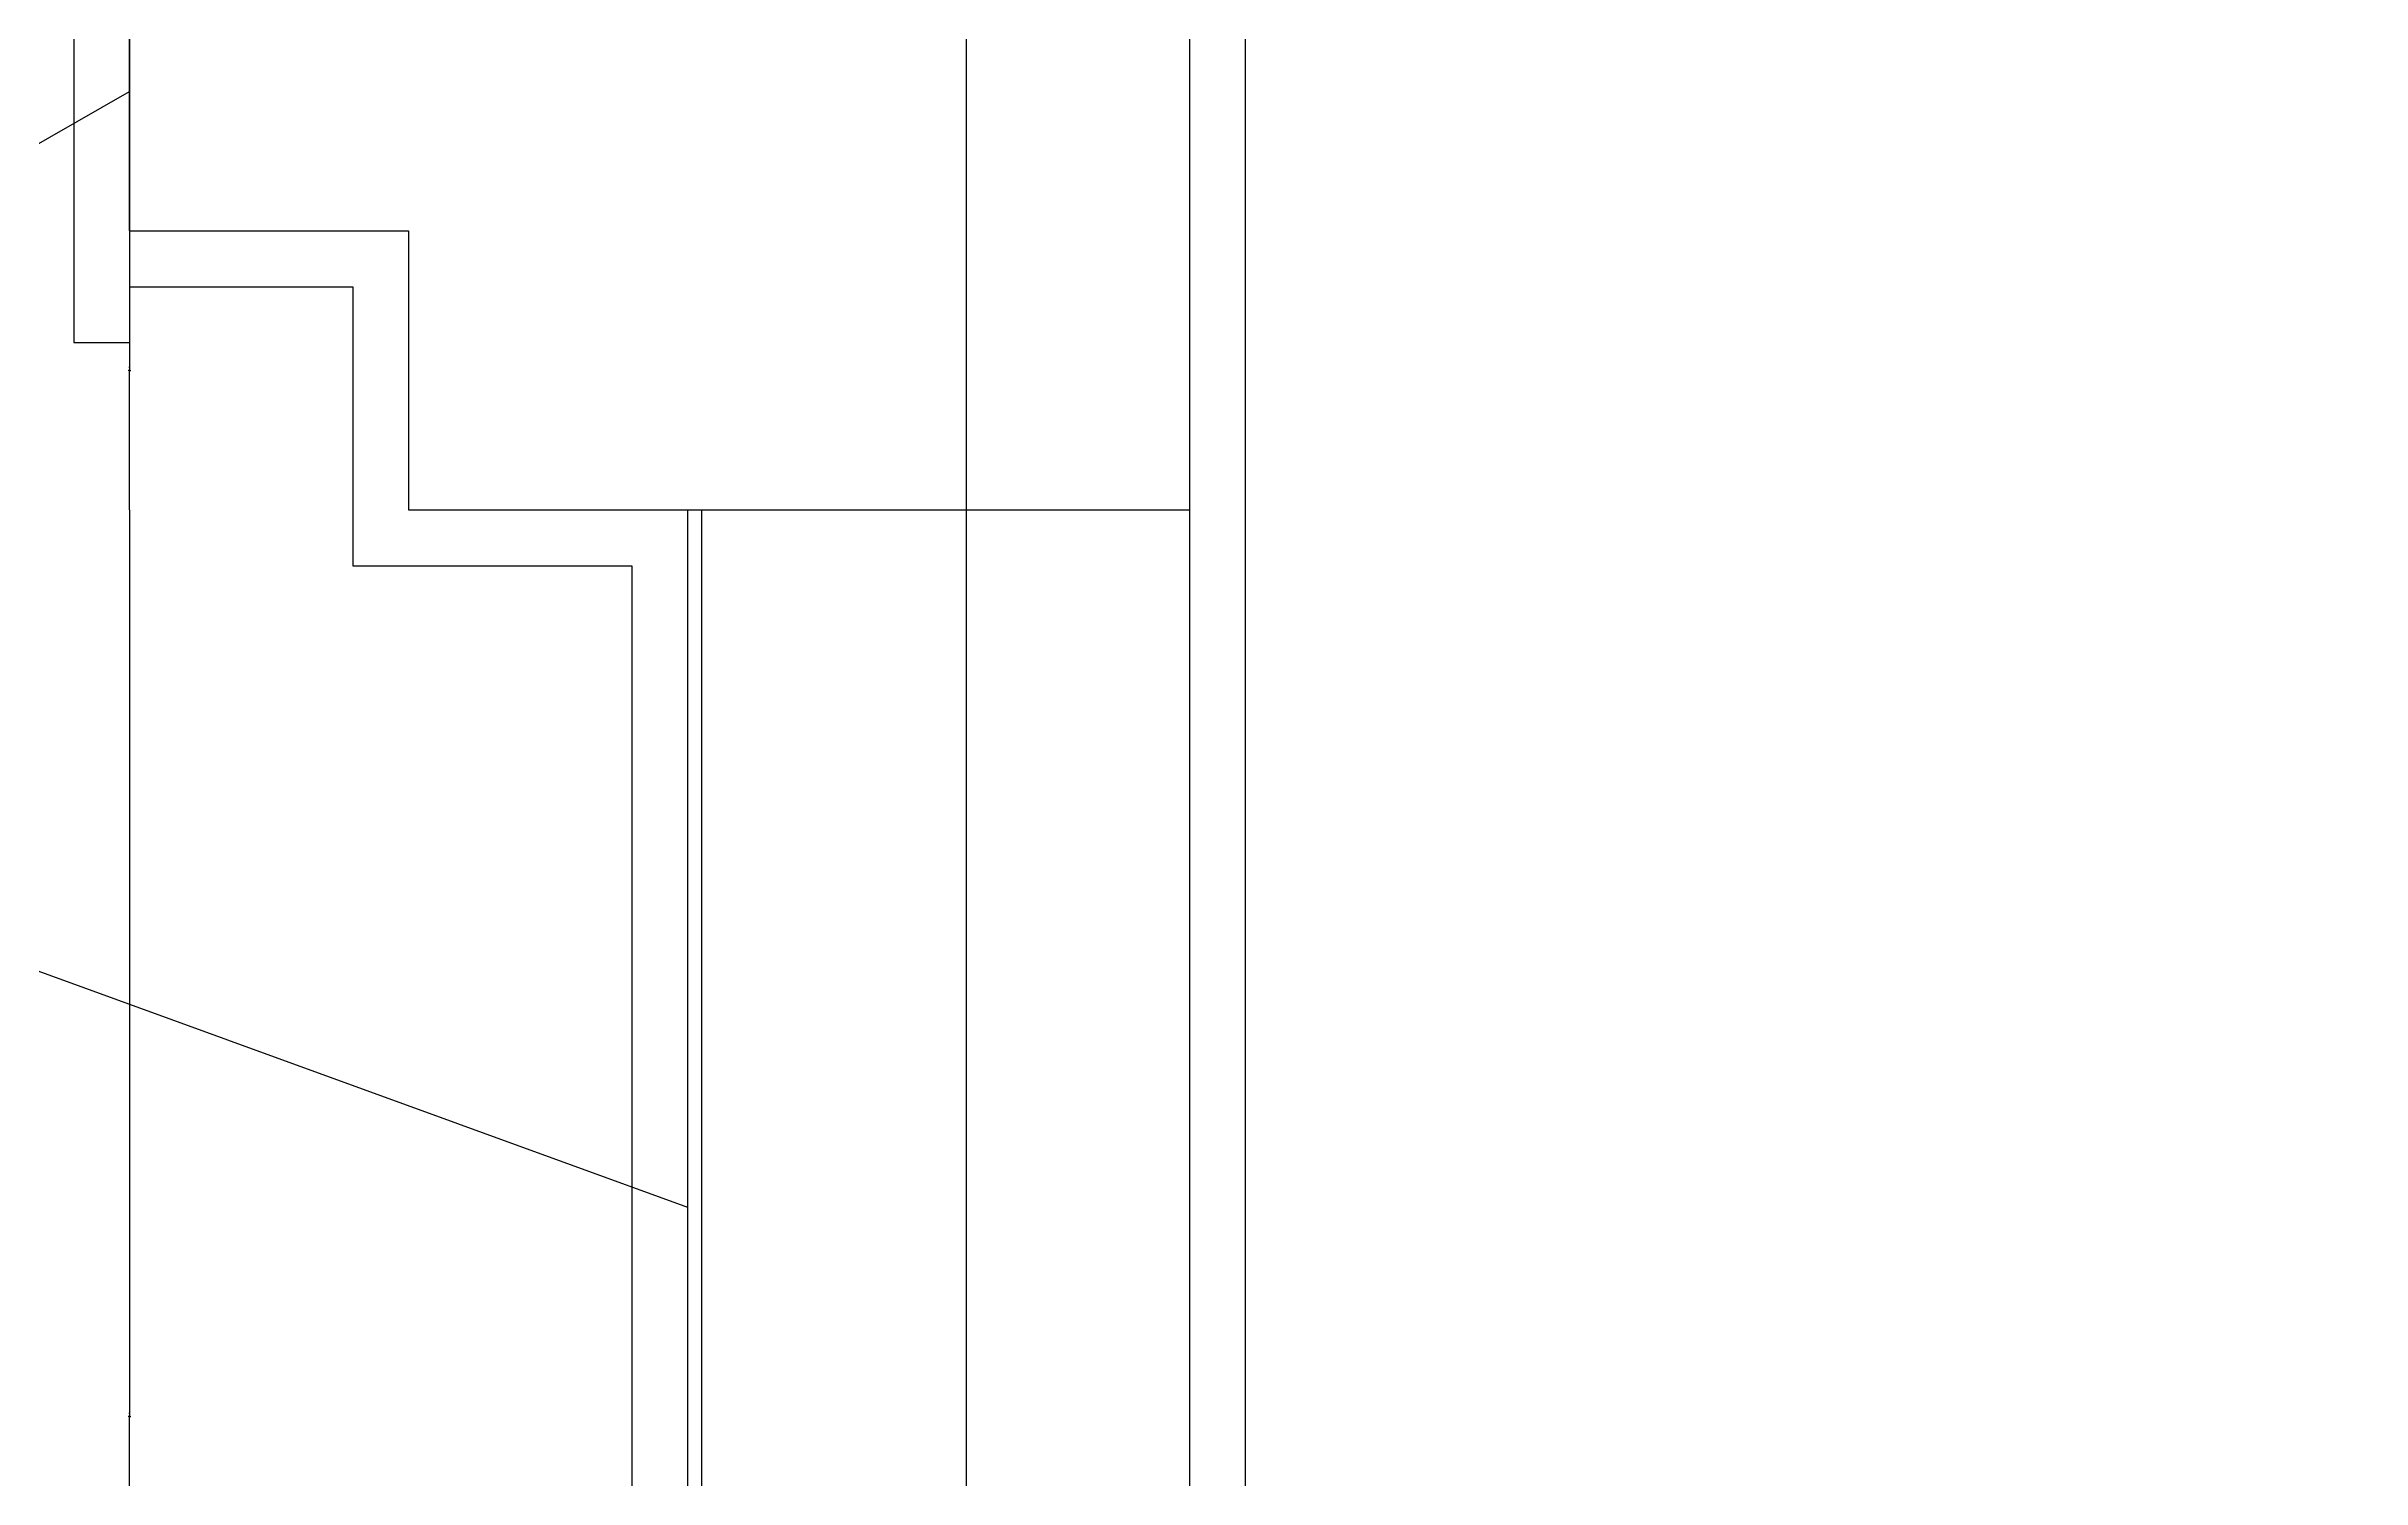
# Model space of a CAD drawing. Header units: metres. Extents: x -297 to 2210, y -16 to 3011.
# Drawn here: x 820 to 1650, y 1903 to 2416 of the extents above; entities that cross this region are included whole.
import ezdxf

# ---------------------------------------------------------------- set-up
doc = ezdxf.new("R2010")
doc.units = ezdxf.units.M
for name, color, linetype in [('LM', 141, 'Continuous'), ('PUB_DIM', 3, 'Continuous'), ('PUB_WALL', 7, 'Continuous'), ('S_DOTE', 1, 'Continuous'), ('S_WALL', 7, 'Continuous')]:
    doc.layers.add(name, color=color, linetype=linetype)
doc.dimstyles.get("Standard").update_dxf_attribs({"dimtxt": 2.5, "dimasz": 2.5, "dimexe": 1.25, "dimexo": 0.625, "dimtad": 1, "dimcen": 2.5, "dimazin": 3, "dimtfac": 1, "dimtmove": 0, "dimatfit": 3})

# ---------------------------------------------------------------- blocks, each defined once
blk = doc.blocks.new('*D8')
for p, q in [((850, 2550), (850, 2450)), ((849.75, 2450), (849.5, 2450)), ((850, 2350), (850, 2450)), ((850, 2450), (850, 2450)), ((850.25, 2450), (850.5, 2450))]:
    blk.add_line(p, q)
at = {"layer": 'Defpoints'}
for p in [(850, 2550), (850, 2450), (850, 2350)]:
    blk.add_point(p, dxfattribs=at)
at = {"layer": 'PUB_DIM', "insert": (850, 2451.125), "char_height": 1, "attachment_point": 5}
blk.add_mtext('0', dxfattribs=at)
blk = doc.blocks.new('*D9')
for p, q in [((850, 2350), (850, 2300)), ((849.75, 2300), (849.5, 2300)), ((850, 2250), (850, 2300)), ((850, 2300), (850, 2300)), ((850.25, 2300), (850.5, 2300))]:
    blk.add_line(p, q)
at = {"layer": 'Defpoints'}
for p in [(850, 2350), (850, 2300), (850, 2250)]:
    blk.add_point(p, dxfattribs=at)
at = {"layer": 'PUB_DIM', "insert": (850, 2301.125), "char_height": 1, "attachment_point": 5}
blk.add_mtext('0', dxfattribs=at)
blk = doc.blocks.new('*D10')
for p, q in [((850, 2250), (850, 1925)), ((849.75, 1925), (849.5, 1925)), ((850, 1600), (850, 1925)), ((850, 1925), (850, 1925)), ((850.25, 1925), (850.5, 1925))]:
    blk.add_line(p, q)
at = {"layer": 'Defpoints'}
for p in [(850, 2250), (850, 1925), (850, 1600)]:
    blk.add_point(p, dxfattribs=at)
at = {"layer": 'PUB_DIM', "insert": (850, 1926.125), "char_height": 1, "attachment_point": 5}
blk.add_mtext('0', dxfattribs=at)

msp = doc.modelspace()

# ---------------------------------------------------------------- hatches: boundary and pattern name
at = {"layer": 'LM'}
h = msp.add_hatch(dxfattribs=at)
h.set_pattern_fill('ANSI31', scale=500)
h.paths.add_polyline_path([(1150, 2250), (1050, 2250), (1050, 1600), (1150, 1600)])
h.paths.add_polyline_path([(1230, 2250), (1150, 2250), (1150, 1600), (1230, 1600)])

# ---------------------------------------------------------------- linework, layer by layer
for p, q in [((830, 2570), (830, 2330)), ((1250, 1420), (1250, 2570)), ((500, 2200), (850, 2400)), ((830, 2330), (830, 2310)), ((850, 2330), (930, 2330)), ((850, 2330), (850, 2310)), ((930, 2330), (930, 2230)), ((830, 2310), (850, 2310)), ((930, 2230), (1030, 2230)), ((1030, 2230), (1030, 1220)), ((500, 2200), (1050, 2000))]:
    msp.add_line(p, q, dxfattribs=at)
at = {"layer": 'PUB_WALL'}
for points in [[(1650, 1400), (1230, 1400), (1230, 2550), (850, 2550), (850, 2350), (950, 2350), (950, 2250), (1230, 2250)], [(1055, 2250), (1055, 1195), (955, 1195), (955, 1095), (855, 1095), (855, 905), (1245, 905), (1245, 1305), (1650, 1305)]]:
    msp.add_lwpolyline(points, dxfattribs=at)
at = {"layer": 'S_DOTE'}
msp.add_line((1150, 573.83), (1150, 2550), dxfattribs=at)
at = {"layer": 'S_WALL'}
for p, q in [((850, 2550), (850, 2350)), ((1230, 1400), (1230, 2550)), ((850, 2350), (950, 2350)), ((950, 2350), (950, 2250)), ((950, 2250), (1230, 2250)), ((1050, 2250), (1050, 1200))]:
    msp.add_line(p, q, dxfattribs=at)

# ---------------------------------------------------------------- dimensions: what is measured, and where the dimension line sits
at = {"layer": 'PUB_DIM'}
for base, p1, p2, picture, middle in [((850, 2450), (850, 2550), (850, 2350), '*D8', (850, 2451.125)), ((850, 2300), (850, 2350), (850, 2250), '*D9', (850, 2301.125)), ((850, 1925), (850, 2250), (850, 1600), '*D10', (850, 1926.125))]:
    dim = msp.add_linear_dim(base=base, p1=p1, p2=p2, dimstyle='Standard', dxfattribs=at)
    dim.commit()
    dim.dimension.update_dxf_attribs({"geometry": picture, "text_midpoint": middle})

doc.saveas('drawing.dxf')
